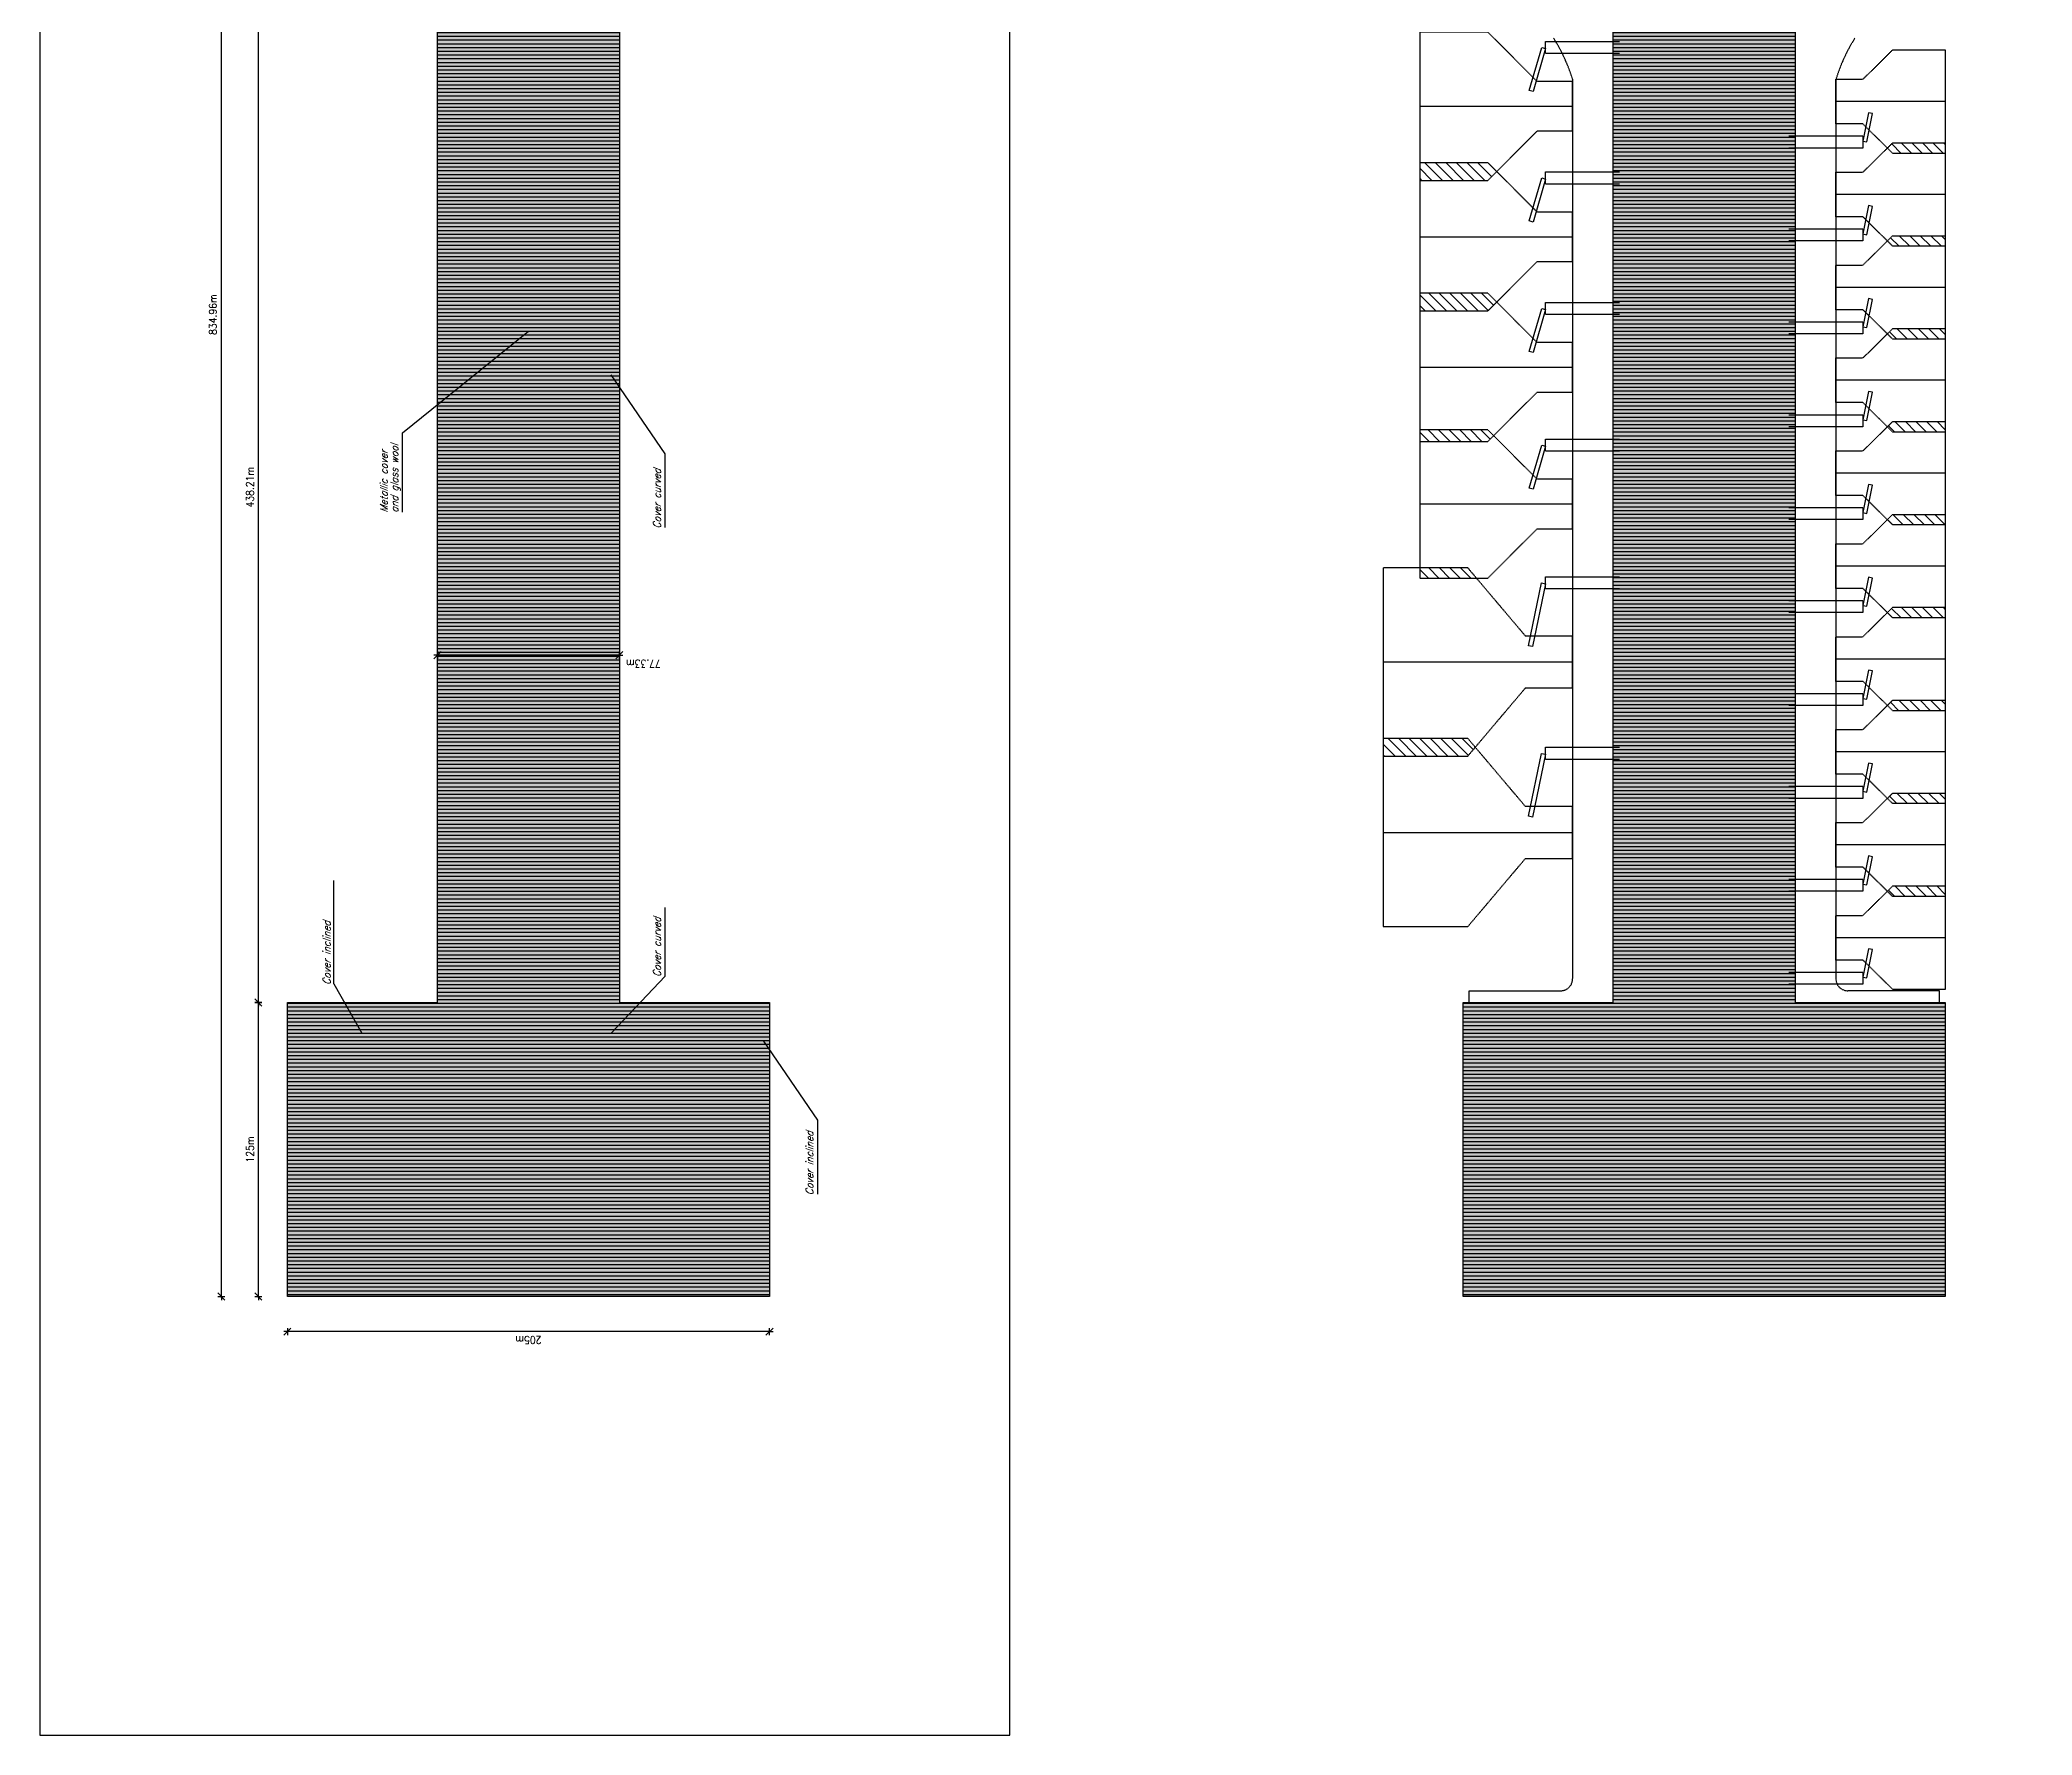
# Model space of a CAD drawing. Header units: millimetres. Extents: x -1 to 12300, y -1929 to 2470.
# Drawn here: x 9529 to 10376, y -1473 to -752 of the extents above; entities that cross this region are included whole.
import ezdxf

# ---------------------------------------------------------------- set-up
doc = ezdxf.new("R2010")
doc.units = ezdxf.units.MM
doc.linetypes.add('HIDDENBERNUZ', pattern=[0.3, 0.2, -0.1])
doc.layers.get('0').update_dxf_attribs({"color": 250})
for name, color, linetype in [('01C', 250, 'Continuous'), ('01cotes', 200, 'Continuous'), ('01TXT', 250, 'Continuous'), ('0fingers', 250, 'Continuous'), ('0parquing', 250, 'HIDDENBERNUZ'), ('0serveis', 6, 'HIDDENBERNUZ'), ('_coberta', 7, 'Continuous')]:
    doc.layers.add(name, color=color, linetype=linetype)
doc.layers.add('viewport', color=241, linetype='Continuous', plot=False)
doc.styles.add('_FERROS', font='romans.shx', dxfattribs={"width": 0.9})
doc.styles.add('_PEGATINES', font='romans.shx', dxfattribs={"width": 0.9, "oblique": 20})
doc.dimstyles.new('_100PS1500', dxfattribs={"dimtxt": 3.2, "dimasz": 3, "dimexe": 0.18, "dimexo": 0.0625, "dimgap": 2, "dimtad": 1, "dimrnd": 0.01, "dimzin": 12, "dimdsep": 46, "dimtxsty": '_FERROS', "dimblk": 'OBLIQUE', "dimcen": 0.09, "dimdle": 0.5, "dimse1": 1, "dimse2": 1, "dimclrt": 7, "dimadec": 0, "dimazin": 0, "dimtfac": 1, "dimtix": 1, "dimtmove": 2, "dimatfit": 3, "dimldrblk": 'OBLIQUE', "dimfxl": 1, "dimtvp": 0.882353, "dimtolj": 1, "dimtzin": 0, "dimarcsym": 0})

# ---------------------------------------------------------------- blocks, each defined once
blk = doc.blocks.new('_Oblique')
for p, q in [((0, -0.5), (0, 0.5)), ((0, 0), (0.5, 0))]:
    blk.add_line(p, q)
at = {"layer": '01C', "color": 7, "linetype": 'ByBlock', "lineweight": -2}
blk.add_line((-0.5, -0.5), (0.5, 0.5), dxfattribs=at)
blk = doc.blocks.new('*D169')
at = {"layer": '01cotes', "color": 0, "lineweight": -2, "transparency": 16777216}
blk.add_line((9621.56, -1287.23), (9621.56, -1161.23), dxfattribs=at)
at = {"layer": 'DEFPOINTS', "color": 0, "transparency": 16777216}
for p in [(9621.56, -1161.73), (9621.56, -1161.73), (9621.56, -1286.73)]:
    blk.add_point(p, dxfattribs=at)
at = {"layer": '01cotes', "color": 0, "lineweight": -2, "transparency": 16777216, "xscale": 3, "yscale": 3, "zscale": 3}
for p, rotation in [((9621.56, -1161.73), 90), ((9621.56, -1286.73), 270)]:
    blk.add_blockref('_Oblique', p, dxfattribs=dict(at, rotation=rotation))
at = {"layer": '01cotes', "color": 7, "transparency": 16777216, "insert": (9617.96, -1224.23), "char_height": 3.2, "attachment_point": 5, "rotation": 90, "style": '_FERROS'}
blk.add_mtext('\\A1;125m', dxfattribs=at)
blk = doc.blocks.new('*D170')
at = {"layer": '01cotes', "color": 0, "lineweight": -2, "transparency": 16777216}
blk.add_line((9839.39, -1301.66), (9633.39, -1301.66), dxfattribs=at)
at = {"layer": 'DEFPOINTS', "color": 0, "transparency": 16777216}
for p in [(9633.89, -1301.66), (9633.89, -1301.66), (9838.89, -1301.66)]:
    blk.add_point(p, dxfattribs=at)
at = {"layer": '01cotes', "color": 0, "lineweight": -2, "transparency": 16777216, "xscale": 3, "yscale": 3, "zscale": 3, "rotation": 180}
blk.add_blockref('_Oblique', (9633.89, -1301.66), dxfattribs=at)
at = {"layer": '01cotes', "color": 0, "lineweight": -2, "transparency": 16777216, "xscale": 3, "yscale": 3, "zscale": 3}
blk.add_blockref('_Oblique', (9838.89, -1301.66), dxfattribs=at)
at = {"layer": '01cotes', "color": 7, "transparency": 16777216, "insert": (9736.39, -1305.26), "char_height": 3.2, "attachment_point": 5, "rotation": 180, "style": '_FERROS'}
blk.add_mtext('\\A1;205m', dxfattribs=at)
blk = doc.blocks.new('*D176')
at = {"layer": '01cotes', "color": 0, "lineweight": -2, "transparency": 16777216}
blk.add_line((9621.56, -1162.23), (9621.56, -723.02), dxfattribs=at)
at = {"layer": 'DEFPOINTS', "color": 0, "transparency": 16777216}
for p in [(9621.56, -723.52), (9621.56, -723.52), (9621.56, -1161.73)]:
    blk.add_point(p, dxfattribs=at)
at = {"layer": '01cotes', "color": 0, "lineweight": -2, "transparency": 16777216, "xscale": 3, "yscale": 3, "zscale": 3}
for p, rotation in [((9621.56, -723.52), 90), ((9621.56, -1161.73), 270)]:
    blk.add_blockref('_Oblique', p, dxfattribs=dict(at, rotation=rotation))
at = {"layer": '01cotes', "color": 7, "transparency": 16777216, "insert": (9617.96, -942.63), "char_height": 3.2, "attachment_point": 5, "rotation": 90, "style": '_FERROS'}
blk.add_mtext('\\A1;438.21m', dxfattribs=at)
blk = doc.blocks.new('*D177')
at = {"layer": '01cotes', "color": 0, "lineweight": -2, "transparency": 16777216}
blk.add_line((9605.81, -1287.23), (9605.81, -451.27), dxfattribs=at)
at = {"layer": 'DEFPOINTS', "color": 0, "transparency": 16777216}
for p in [(9605.81, -451.77), (9605.81, -451.77), (9605.81, -1286.73)]:
    blk.add_point(p, dxfattribs=at)
at = {"layer": '01cotes', "color": 0, "lineweight": -2, "transparency": 16777216, "xscale": 3, "yscale": 3, "zscale": 3}
for p, rotation in [((9605.81, -451.77), 90), ((9605.81, -1286.73), 270)]:
    blk.add_blockref('_Oblique', p, dxfattribs=dict(at, rotation=rotation))
at = {"layer": '01cotes', "color": 7, "transparency": 16777216, "insert": (9602.21, -869.25), "char_height": 3.2, "attachment_point": 5, "rotation": 90, "style": '_FERROS'}
blk.add_mtext('\\A1;834.96m', dxfattribs=at)
blk = doc.blocks.new('*D178')
at = {"layer": '01cotes', "color": 0, "lineweight": -2, "transparency": 16777216}
blk.add_line((9775.56, -1014.05), (9697.22, -1014.05), dxfattribs=at)
at = {"layer": 'DEFPOINTS', "color": 0, "transparency": 16777216}
for p in [(9697.72, -1014.05), (9697.72, -1014.05), (9775.06, -1014.05)]:
    blk.add_point(p, dxfattribs=at)
at = {"layer": '01cotes', "color": 0, "lineweight": -2, "transparency": 16777216, "xscale": 3, "yscale": 3, "zscale": 3, "rotation": 180}
blk.add_blockref('_Oblique', (9697.72, -1014.05), dxfattribs=at)
at = {"layer": '01cotes', "color": 0, "lineweight": -2, "transparency": 16777216, "xscale": 3, "yscale": 3, "zscale": 3}
blk.add_blockref('_Oblique', (9775.06, -1014.05), dxfattribs=at)
at = {"layer": '01cotes', "color": 7, "transparency": 16777216, "insert": (9785.28, -1017.65), "char_height": 3.2, "attachment_point": 5, "rotation": 180, "style": '_FERROS'}
blk.add_mtext('\\A1;77.33m', dxfattribs=at)
blk = doc.blocks.new('A$C36DD4FB1')
at = {"layer": '0parquing'}
for points in [[(0.02, -40), (35.97, -39.99), (60.5, -10.98), (80.5, -10.97), (80.5, 11.03), (60.5, 11.02), (35.94, 40.01), (-0.02, 40), (0.02, -40)], [(0, 0), (80.5, 0.03)]]:
    blk.add_lwpolyline(points, dxfattribs=at)
blk = doc.blocks.new('PK-GRAN1')
at = {"layer": '01C'}
for p, q in [((69, 36.24), (100.5, 36.24)), ((69, 31.24), (69, 36.24)), ((69, 31.24), (100.5, 31.24))]:
    blk.add_line(p, q, dxfattribs=at)
at = {"layer": '0fingers'}
blk.add_lwpolyline([(67.34, 33.58), (68.99, 33.24), (63.46, 6.56), (61.8, 6.91)], close=True, dxfattribs=at)
at = {"layer": '01C', "rotation": 359.977349502434}
blk.add_blockref('A$C36DD4FB1', (0, 0), dxfattribs=at)
blk = doc.blocks.new('PK-PETIT')
at = {"layer": '01C'}
for p, q in [((11.5, -14.75), (-20, -14.75)), ((11.5, -14.75), (11.5, -19.75)), ((11.5, -19.75), (-20, -19.75))]:
    blk.add_line(p, q, dxfattribs=at)
at = {"layer": '0fingers'}
blk.add_lwpolyline([(11.5, -16.75), (13.16, -17.08), (15.57, -5.07), (13.91, -4.74)], close=True, dxfattribs=at)
at = {"layer": '0parquing'}
for points in [[(46.5, -22), (24.14, -22), (11.5, -9.5), (0, -9.5), (0, 9.5), (11.5, 9.5), (24.14, 22), (46.5, 22), (46.5, -22)], [(46.5, 0), (0, 0)]]:
    blk.add_lwpolyline(points, dxfattribs=at)
blk = doc.blocks.new('A$C4F031390')
at = {"layer": '0parquing'}
for points in [[(31.5, -65), (31.5, -36.01), (10.5, -15), (10.5, 0), (-10.5, 0), (-10.5, -15), (-31.5, -36.01), (-31.5, -65), (31.5, -65)], [(0, -65), (0, 0)]]:
    blk.add_lwpolyline(points, dxfattribs=at)

msp = doc.modelspace()

# ---------------------------------------------------------------- hatches: boundary and pattern name
at = {"layer": '01C'}
h = msp.add_hatch(dxfattribs=at)
h.set_pattern_fill('ANSI31', scale=0.5, angle=315)
h.set_pattern_definition([(0, (1000, -2e-13), (6e-16, 1.5875), [])])
h.paths.add_polyline_path([(9791.648, -650.371), (9797.774, -630.253), (9774.231, -630.253, 0.2228431), (9779.593, -592.245), (9736.39, -451.773), (9693.187, -592.245, 0.2228431), (9698.549, -630.253), (9675.006, -630.253), (9681.132, -650.371, 0.5369243), (9682.619, -723.52), (9697.723, -723.52), (9697.723, -1161.731), (9633.89, -1161.731), (9633.89, -1286.731), (9838.89, -1286.731), (9838.89, -1161.731), (9775.057, -1161.731), (9775.057, -723.52), (9790.161, -723.52, 0.5369243)])
h = msp.add_hatch(dxfattribs=at)
h.set_pattern_fill('ANSI31', scale=0.5, angle=315)
h.set_pattern_definition([(0, (1500, -2e-13), (6e-16, 1.5875), [])])
h.paths.add_polyline_path([(10291.648, -650.371), (10297.774, -630.253), (10274.231, -630.253, 0.2228431), (10279.593, -592.245), (10236.39, -451.773), (10193.187, -592.245, 0.2228431), (10198.549, -630.253), (10175.006, -630.253), (10181.132, -650.371, 0.5369243), (10182.619, -723.52), (10197.723, -723.52), (10197.723, -1161.731), (10133.89, -1161.731), (10133.89, -1286.731), (10338.89, -1286.731), (10338.89, -1161.731), (10275.057, -1161.731), (10275.057, -723.52), (10290.161, -723.52, 0.5369243)])
at = {"layer": '0parquing'}
h = msp.add_hatch(dxfattribs=at)
h.set_pattern_fill('ANSI31', color=256)
h.set_pattern_definition([(135, (11267.587, -1846.8883), (-2.245064, -2.245064), [])])
h.paths.add_polyline_path([(10099.895, -1049.445), (10099.895, -1056.945), (10135.853, -1056.945), (10139.026, -1053.195), (10135.853, -1049.445)])
h.paths.add_polyline_path([(10115.39, -976.945), (10115.39, -981.276), (10139.518, -981.276), (10135.853, -976.945)])
h.paths.add_polyline_path([(10115.39, -918.276), (10115.39, -923.162), (10144.383, -923.162), (10146.827, -920.719), (10144.383, -918.276)])
h.paths.add_polyline_path([(10115.39, -860.162), (10115.39, -867.662), (10144.383, -867.662), (10148.134, -863.912), (10144.383, -860.162)])
h.paths.add_polyline_path([(10115.39, -804.662), (10115.39, -812.162), (10144.383, -812.162), (10148.134, -808.412), (10144.383, -804.662)])
h.paths.add_polyline_path([(10078.453, -686.297), (10078.453, -693.797), (10107.446, -693.797), (10111.197, -690.047), (10107.446, -686.297)])
h.paths.add_polyline_path([(10118.866, -545.43), (10116.661, -552.599), (10144.373, -561.122), (10149.061, -558.64), (10146.577, -553.953)])
h.paths.add_polyline_path([(10135.181, -492.382), (10132.976, -499.551), (10160.688, -508.074), (10165.376, -505.592), (10162.892, -500.905)])
h.paths.add_polyline_path([(10287, -466.861), (10285.487, -469.68), (10288.323, -471.162), (10309.697, -464.589), (10308.374, -460.287)])
h.paths.add_polyline_path([(10298.611, -504.616), (10297.098, -507.435), (10299.934, -508.917), (10321.308, -502.343), (10319.985, -498.042)])
h.paths.add_polyline_path([(10310.223, -542.37), (10308.71, -545.19), (10311.546, -546.672), (10332.92, -540.098), (10331.597, -535.797)])
h.paths.add_polyline_path([(10353.465, -637.719), (10351.19, -639.969), (10353.465, -642.219), (10375.827, -642.219), (10375.827, -637.719)])
h.paths.add_polyline_path([(10353.465, -677.219), (10351.19, -679.469), (10353.465, -681.719), (10375.827, -681.719), (10375.827, -677.219)])
h.paths.add_polyline_path([(10316.528, -796.187), (10314.253, -798.437), (10316.528, -800.687), (10338.89, -800.687), (10338.89, -796.187)])
h.paths.add_polyline_path([(10316.528, -835.687), (10314.253, -837.937), (10316.528, -840.187), (10338.89, -840.187), (10338.89, -835.687)])
h.paths.add_polyline_path([(10316.528, -875.187), (10314.253, -877.437), (10316.528, -879.687), (10338.89, -879.687), (10338.89, -875.187)])
h.paths.add_polyline_path([(10316.528, -914.687), (10314.253, -916.937), (10316.528, -919.187), (10338.89, -919.187), (10338.89, -914.687)])
h.paths.add_polyline_path([(10316.528, -954.187), (10314.253, -956.437), (10316.528, -958.687), (10338.89, -958.687), (10338.89, -954.187)])
h.paths.add_polyline_path([(10316.528, -993.687), (10314.253, -995.937), (10316.528, -998.187), (10338.89, -998.187), (10338.89, -993.687)])
h.paths.add_polyline_path([(10316.528, -1033.187), (10314.253, -1035.437), (10316.528, -1037.687), (10338.89, -1037.687), (10338.89, -1033.187)])
h.paths.add_polyline_path([(10316.528, -1072.687), (10314.253, -1074.937), (10316.528, -1077.187), (10338.89, -1077.187), (10338.89, -1072.687)])
h.paths.add_polyline_path([(10316.528, -1112.187), (10314.253, -1114.437), (10316.528, -1116.687), (10338.89, -1116.687), (10338.89, -1112.187)])
at = {"layer": '_coberta'}
h = msp.add_hatch(color=256, dxfattribs=at)
h.dxf.hatch_style = 1
h.set_gradient(color1=(91, 91, 91), color2=(214, 214, 214), tint=1, name='CYLINDER')
h.paths.add_polyline_path([(9775.057, -630.253), (9774.231, -630.253, 0.2228431), (9779.593, -592.245), (9736.39, -451.773), (9693.187, -592.245, 0.2228431), (9698.549, -630.253), (9697.723, -630.253), (9697.723, -1286.731), (9775.057, -1286.731)])
h = msp.add_hatch(color=256, dxfattribs=at)
h.dxf.hatch_style = 1
h.set_gradient(color1=(91, 91, 91), color2=(214, 214, 214), tint=1, name='CYLINDER')
h.paths.add_polyline_path([(10275.057, -630.253), (10274.231, -630.253, 0.2228431), (10279.593, -592.245), (10236.39, -451.773), (10193.187, -592.245, 0.2228431), (10198.549, -630.253), (10197.723, -630.253), (10197.723, -1286.731), (10275.057, -1286.731)])
h = msp.add_hatch(color=256, dxfattribs=at)
h.dxf.hatch_style = 1
h.set_gradient(color1=(214, 214, 214), color2=(91, 91, 91), tint=1)
h.paths.add_polyline_path([(9697.723, -1161.731), (9633.89, -1161.731), (9633.89, -1286.731), (9697.723, -1286.731)])
h.paths.add_polyline_path([(9697.723, -630.253), (9675.006, -630.253), (9681.132, -650.371, 0.5369243), (9682.619, -723.52), (9697.723, -723.52)])
h = msp.add_hatch(color=256, dxfattribs=at)
h.dxf.hatch_style = 1
h.set_gradient(color1=(91, 91, 91), color2=(214, 214, 214), tint=1)
h.paths.add_polyline_path([(9791.648, -650.371), (9797.774, -630.253), (9775.057, -630.253), (9775.057, -723.52), (9790.161, -723.52, 0.5369243)])
h.paths.add_polyline_path([(9838.89, -1161.731), (9775.057, -1161.731), (9775.057, -1286.731), (9838.89, -1286.731)])
h = msp.add_hatch(color=256, dxfattribs=at)
h.dxf.hatch_style = 1
h.set_gradient(color1=(214, 214, 214), color2=(91, 91, 91), tint=1)
h.paths.add_polyline_path([(10197.723, -1161.731), (10133.89, -1161.731), (10133.89, -1286.731), (10197.723, -1286.731)])
h.paths.add_polyline_path([(10197.723, -630.253), (10175.006, -630.253), (10181.132, -650.371, 0.5369243), (10182.619, -723.52), (10197.723, -723.52)])
h = msp.add_hatch(color=256, dxfattribs=at)
h.dxf.hatch_style = 1
h.set_gradient(color1=(91, 91, 91), color2=(214, 214, 214), tint=1)
h.paths.add_polyline_path([(10291.648, -650.371), (10297.774, -630.253), (10275.057, -630.253), (10275.057, -723.52), (10290.161, -723.52, 0.5369243)])
h.paths.add_polyline_path([(10338.89, -1161.731), (10275.057, -1161.731), (10275.057, -1286.731), (10338.89, -1286.731)])

# ---------------------------------------------------------------- linework, layer by layer
at = {"layer": '01C'}
for p, q in [((10168.89, -753.11), (10200.39, -753.11)), ((10168.89, -758.11), (10168.89, -753.11)), ((10168.89, -758.11), (10200.39, -758.11)), ((10168.89, -808.61), (10200.39, -808.61)), ((10168.89, -813.61), (10168.89, -808.61)), ((10168.89, -813.61), (10200.39, -813.61)), ((10168.89, -864.11), (10200.39, -864.11)), ((10168.89, -869.11), (10168.89, -864.11)), ((10168.89, -869.11), (10200.39, -869.11)), ((10168.89, -922.224), (10200.39, -922.224)), ((10168.89, -927.224), (10168.89, -922.224)), ((10168.89, -927.224), (10200.39, -927.224))]:
    msp.add_line(p, q, dxfattribs=at)
at = {"layer": '01TXT'}
for p, q in [((9682.849, -919.579), (9736.39, -876.3)), ((9794.534, -928.439), (9771.599, -894.887)), ((9682.849, -953.193), (9682.849, -919.579)), ((9794.534, -959.821), (9794.534, -928.439)), ((9653.648, -1153.854), (9653.648, -1109.867)), ((9794.534, -1150.473), (9794.534, -1121.409)), ((9794.534, -1150.473), (9771.599, -1174.75)), ((9653.648, -1153.854), (9665.558, -1174.75)), ((9859.469, -1211.694), (9836.534, -1178.142)), ((9859.469, -1243.275), (9859.469, -1211.694))]:
    msp.add_line(p, q, dxfattribs=at)
at = {"layer": '0fingers'}
for points in [[(10167.264, -755.641), (10168.89, -756.11), (10163.607, -774.415), (10161.981, -773.945)], [(10167.264, -811.141), (10168.89, -811.61), (10163.607, -829.915), (10161.981, -829.445)], [(10167.264, -866.641), (10168.89, -867.11), (10163.607, -885.415), (10161.981, -884.945)], [(10167.264, -924.755), (10168.89, -925.224), (10163.607, -943.529), (10161.981, -943.06)]]:
    msp.add_lwpolyline(points, close=True, dxfattribs=at)
at = {"layer": '0serveis'}
for p, q in [((10180.39, -769.187), (10180.39, -1151.731)), ((10292.39, -769.187), (10292.39, -1151.731)), ((10136.39, -1156.731), (10175.39, -1156.731)), ((10136.39, -1161.731), (10136.39, -1156.731)), ((10336.39, -1156.731), (10297.39, -1156.731)), ((10336.39, -1161.731), (10336.39, -1156.731))]:
    msp.add_line(p, q, dxfattribs=at)
for centre, radius, start, end in [((10111.765, -790.228), 71.778, 17.046149, 32.423431), ((10361.015, -790.228), 71.778, 147.576569, 162.953851), ((10175.39, -1151.731), 5, 270, 0), ((10297.39, -1151.731), 5, 180, 270)]:
    msp.add_arc(centre, radius, start, end, dxfattribs=at)
at = {"layer": '_coberta'}
for points in [[(9797.774, -630.253), (9791.648, -650.371, -0.5369243), (9790.161, -723.52), (9775.057, -723.52), (9775.057, -1161.731), (9838.89, -1161.731), (9838.89, -1286.731), (9633.89, -1286.731), (9633.89, -1161.731), (9697.723, -1161.731), (9697.723, -723.52), (9682.619, -723.52, -0.5369243), (9681.132, -650.371), (9675.006, -630.253), (9698.549, -630.253, -0.2228431), (9693.187, -592.245), (9736.39, -451.773), (9779.593, -592.245, -0.2228431), (9774.231, -630.253)], [(10297.774, -630.253), (10291.648, -650.371, -0.5369243), (10290.161, -723.52), (10275.057, -723.52), (10275.057, -1161.731), (10338.89, -1161.731), (10338.89, -1286.731), (10133.89, -1286.731), (10133.89, -1161.731), (10197.723, -1161.731), (10197.723, -723.52), (10182.619, -723.52, -0.5369243), (10181.132, -650.371), (10175.006, -630.253), (10198.549, -630.253, -0.2228431), (10193.187, -592.245), (10236.39, -451.773), (10279.593, -592.245, -0.2228431), (10274.231, -630.253)]]:
    msp.add_lwpolyline(points, format="xyb", close=True, dxfattribs=at)
at = {"layer": 'viewport'}
msp.add_lwpolyline([(9941.12, -1473.247), (9941.12, -295.747), (9528.62, -295.747), (9528.62, -1473.247)], close=True, dxfattribs=at)

# ---------------------------------------------------------------- block references
at = {"layer": '01C', "rotation": 269.9999999999355}
for p in [(10180.39, -780.662), (10180.39, -836.162), (10180.39, -891.662), (10180.39, -949.776)]:
    msp.add_blockref('A$C4F031390', p, dxfattribs=at)
at = {"layer": '01C'}
for name, p in [('PK-PETIT', (10292.39, -778.687)), ('PK-PETIT', (10292.39, -818.187)), ('PK-PETIT', (10292.39, -857.687)), ('PK-PETIT', (10292.39, -897.187)), ('PK-PETIT', (10292.39, -936.687)), ('PK-PETIT', (10292.39, -976.187)), ('PK-GRAN1', (10099.895, -1016.945)), ('PK-PETIT', (10292.39, -1015.687)), ('PK-PETIT', (10292.39, -1055.187)), ('PK-GRAN1', (10099.895, -1089.445)), ('PK-PETIT', (10292.39, -1094.687)), ('PK-PETIT', (10292.39, -1134.187))]:
    msp.add_blockref(name, p, dxfattribs=at)

# ---------------------------------------------------------------- texts
at = {"layer": '01TXT', "style": '_PEGATINES', "oblique": 20, "width": 0.9}
for s, p in [('Metallic cover', (9676.503, -953.501)), ('and glass wool', (9680.945, -953.501)), ('Cover curved', (9792.629, -960.263)), ('Cover inclined', (9652.215, -1154.297)), ('Cover curved', (9792.629, -1150.916)), ('Cover inclined', (9857.53, -1243.718))]:
    msp.add_text(s, height=3.2, rotation=90, dxfattribs=at).set_placement(p)

# ---------------------------------------------------------------- dimensions: what is measured, and where the dimension line sits
at = {"layer": '01cotes'}
for base, p1, p2, angle, picture, middle in [((9605.808, -451.773), (9605.808, -1286.731), (9605.808, -451.773), 90, '*D177', (9602.208, -869.252)), ((9621.564, -723.52), (9621.564, -1161.731), (9621.564, -723.52), 90, '*D176', (9617.964, -942.626)), ((9621.564, -1161.731), (9621.564, -1286.731), (9621.564, -1161.731), 90, '*D169', (9617.964, -1224.231)), ((9633.89, -1301.656), (9838.89, -1301.656), (9633.89, -1301.656), 180, '*D170', (9736.39, -1305.256))]:
    dim = msp.add_linear_dim(base=base, p1=p1, p2=p2, angle=angle, dimstyle='_100PS1500', override={"dimpost": 'm'}, dxfattribs=at)
    dim.commit()
    dim.dimension.update_dxf_attribs({"geometry": picture, "text_midpoint": middle})
dim = msp.add_linear_dim(base=(9697.723, -1014.05), p1=(9775.057, -1014.05), p2=(9697.723, -1014.05), angle=180, dimstyle='_100PS1500', override={"dimpost": 'm'}, dxfattribs=at)
dim.commit()
dim.dimension.update_dxf_attribs({"geometry": '*D178', "text_midpoint": (9785.28, -1017.65), "dimtype": 160})

doc.saveas('drawing.dxf')
